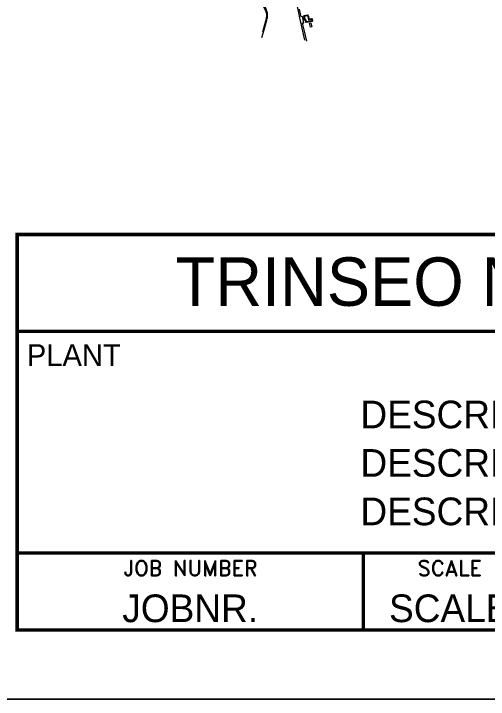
# Model space of a CAD drawing. Header units: millimetres. Extents: x 0 to 840, y 0 to 594.
# Drawn here: x 649.5 to 718.1, y 0 to 99 of the extents above; entities that cross this region are included whole.
import ezdxf
from ezdxf.enums import TextEntityAlignment as Align

# ---------------------------------------------------------------- set-up
doc = ezdxf.new("R2010")
doc.units = ezdxf.units.MM
doc.layers.add('AC-0000-BESTAAND-co-06', color=1, linetype='Continuous')
doc.styles.add('COMPRESSED', font='compressed.shx')
doc.styles.add('ROMAND', font='romand')

msp = doc.modelspace()

# ---------------------------------------------------------------- linework, layer by layer
at = {"transparency": 33554687}
msp.add_line((0, 0), (840, 0), dxfattribs=at)
at = {"transparency": 33554687, "const_width": 0.5}
msp.add_lwpolyline([(650, 10), (830, 10), (830, 67.145), (650, 67.145)], close=True, dxfattribs=at)
for points in [[(650, 53.145), (830, 53.145)], [(650, 21.145), (830, 21.145)], [(700, 21.145), (700, 10.145)]]:
    msp.add_lwpolyline(points, dxfattribs=at)
at = {"layer": 'AC-0000-BESTAAND-co-06', "linetype": 'Continuous', "lineweight": 13, "transparency": 33554687, "flags": 128}
for points in [[(688.354, 106.275), (688.485, 106.259), (688.622, 106.231), (688.726, 106.191), (688.823, 106.136), (688.973, 106.017), (689.082, 105.931), (689.153, 105.829), (689.208, 105.707), (689.239, 105.622), (689.305, 105.364), (689.462, 104.506), (689.591, 103.921), (689.742, 103.255), (689.917, 102.483), (690.129, 101.495), (690.274, 100.855), (690.438, 100.107), (690.652, 99.155), (690.802, 98.455), (690.94, 97.813), (691.527, 95.226)], [(682.411, 105.733), (684.232, 103.25), (684.421, 102.963), (684.481, 102.84), (684.556, 102.658), (684.714, 102.131), (684.856, 101.709), (685.022, 101.235), (685.848, 99.619), (685.936, 99.331), (685.987, 99.119), (686.011, 98.939), (686.014, 98.683), (685.989, 98.427), (685.983, 98.399), (685.94, 98.188), (685.892, 97.98), (685.433, 96.36)], [(685.342, 95.592), (685.523, 96.209), (686.079, 98.086), (686.137, 98.401), (686.148, 98.46), (686.168, 98.724), (686.169, 98.927), (686.161, 99.1), (686.133, 99.258), (686.09, 99.416), (686.034, 99.58), (685.968, 99.735), (685.914, 99.834), (685.132, 101.427), (685.034, 101.681), (684.963, 101.863), (684.885, 102.144), (684.787, 102.459), (684.647, 102.792), (684.538, 102.992), (684.433, 103.178), (682.802, 105.46)], [(691.839, 95.055), (691.512, 96.503), (691.28, 97.504), (691.235, 97.705), (691.406, 97.738), (691.251, 98.46), (691.214, 98.633), (691.037, 98.601), (691, 98.771), (690.799, 99.678)], [(692.242, 97.667), (692.424, 97.706), (692.549, 97.132), (692.367, 97.092), (692.242, 97.667)]]:
    msp.add_lwpolyline(points, dxfattribs=at)
at = {"layer": 'AC-0000-BESTAAND-co-06', "linetype": 'Continuous', "lineweight": 30, "transparency": 33554687, "flags": 128}
msp.add_lwpolyline([(691.461, 98.723), (692.018, 98.851), (692.103, 98.47), (692.157, 98.226), (692.562, 98.311), (692.633, 97.988), (691.755, 97.797), (691.682, 98.122), (691.601, 98.105), (691.52, 98.464), (691.461, 98.723)], dxfattribs=at)

# ---------------------------------------------------------------- texts
at = {"transparency": 33554687}
for s, width, gutter_width, insert, char_height, attachment_point, style in [('TRINSEO NETHERLANDS B.V.', 170.25001, 10, (740, 56.74), 7, 8, 'COMPRESSED'), ('JOB NUMBER', 29.47749, 11.25, (675, 18.942), 2.25, 5, 'ROMAND'), ('SCALE', 9.74079, 11.25, (712.5, 18.942), 2.25, 5, 'ROMAND')]:
    msp.add_mtext_dynamic_manual_height_columns(s, width=width, gutter_width=gutter_width, heights=[0], dxfattribs=dict(at, insert=insert, char_height=char_height, attachment_point=attachment_point, style=style))
msp.add_attdef('PLANT', (651.393, 48.145), 'XXX', height=3.15, dxfattribs=at)
for tag, p in [('DESCRIPTION_DOC_NAME1', (736, 41.145)), ('DESCRIPTION_DOC_NAME2', (736, 34.145)), ('DESCRIPTION_DOC_NAME3', (736, 27.145)), ('JOBNR.', (675, 13.145)), ('SCALE', (712.5, 13.145))]:
    msp.add_attdef(tag, text='XXX', height=4, dxfattribs=at).set_placement(p, align=Align.MIDDLE_CENTER)

doc.saveas('drawing.dxf')
